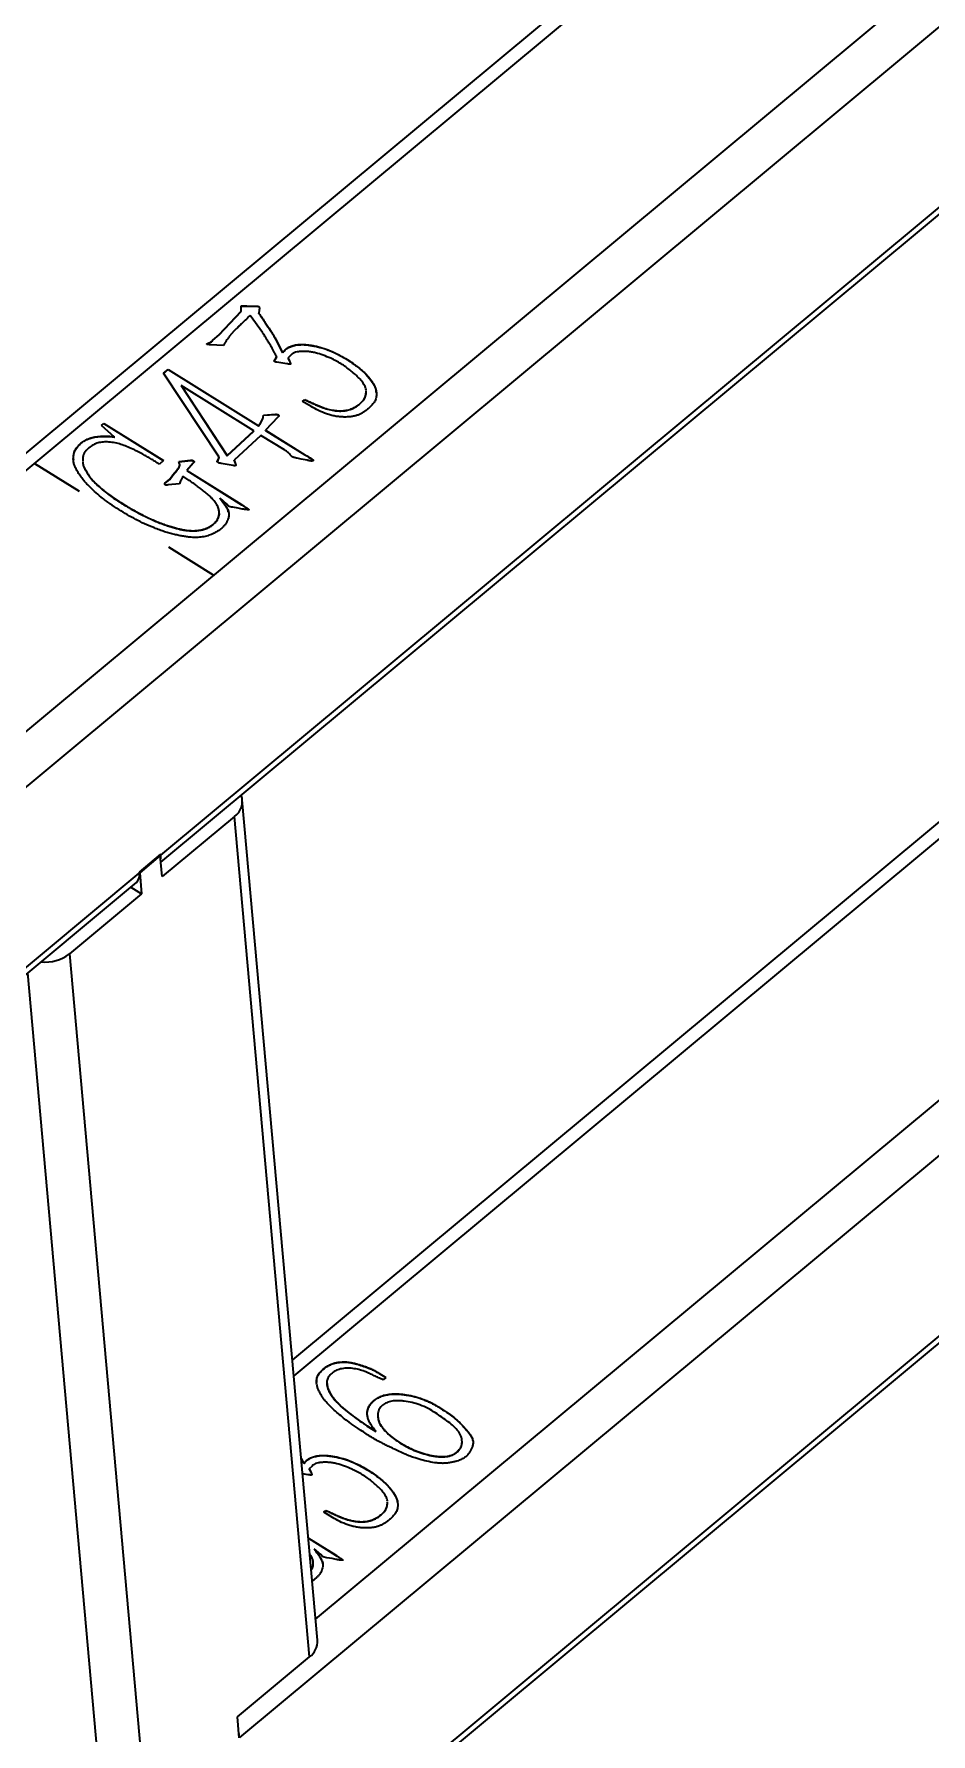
# Model space of a CAD drawing. Header units: millimetres. Extents: x 0 to 14850, y 0 to 10716.
# Drawn here: x 10679 to 11658, y 3584 to 5440 of the extents above; entities that cross this region are included whole.
import ezdxf

# ---------------------------------------------------------------- set-up
doc = ezdxf.new("R2010")
doc.units = ezdxf.units.MM
doc.header["$LTSCALE"] = 50

msp = doc.modelspace()

# ---------------------------------------------------------------- linework, layer by layer
at = {"color": 7, "linetype": 'Continuous', "lineweight": 35}
for p, q in [((8905.561, 3209.42), (12619.694, 6300.715)), ((12646.245, 6262.482), (8932.112, 3171.188)), ((10817.297, 4543.059), (12662.658, 6078.964)), ((10817.486, 4535.532), (12659.483, 6068.636)), ((11520.465, 5690.01), (10565.037, 4894.801)), ((11539.738, 5687.33), (10578.34, 4887.153)), ((12507.012, 5278.747), (10961.077, 3992.057)), ((10905.267, 5140.224), (10905.111, 5142.886)), ((10905.131, 5142.657), (10905.111, 5142.886)), ((10905.287, 5139.994), (10905.131, 5142.657)), ((10911.374, 5142.825), (10921.332, 5142.737)), ((10911.394, 5142.596), (10911.374, 5142.825)), ((10911.394, 5142.596), (10921.352, 5142.508)), ((10921.352, 5142.508), (10921.332, 5142.737)), ((10881.076, 5111.713), (10905.247, 5137.053)), ((10881.096, 5111.484), (10905.267, 5136.824)), ((10905.247, 5137.053), (10905.267, 5140.224)), ((10905.267, 5136.824), (10905.247, 5137.053)), ((10905.287, 5139.994), (10905.267, 5140.224)), ((10905.267, 5136.824), (10905.287, 5139.994)), ((10928.313, 5114.009), (10914.982, 5132.592)), ((10924.772, 5138.31), (10924.523, 5134.949)), ((10924.544, 5134.72), (10924.523, 5134.949)), ((10874.279, 5105.695), (10881.076, 5111.713)), ((10874.3, 5105.465), (10874.279, 5105.695)), ((10874.3, 5105.465), (10881.096, 5111.484)), ((10881.096, 5111.484), (10881.076, 5111.713)), ((10897.472, 5115.588), (10892.09, 5109.351)), ((12748.827, 5115.491), (10903.466, 3579.586)), ((10943.073, 5106.078), (10950.119, 5092.036)), ((10943.094, 5105.848), (10943.073, 5106.078)), ((10943.094, 5105.848), (10950.14, 5091.806)), ((10885.756, 5099.528), (10871.369, 5100.48)), ((10886.982, 5101.946), (10885.756, 5099.528)), ((10942.251, 5084.453), (10943.95, 5087.573)), ((10942.272, 5084.224), (10943.97, 5087.344)), ((10943.97, 5087.344), (10943.95, 5087.573)), ((10950.14, 5091.806), (10950.119, 5092.036)), ((10959.315, 5089.193), (10956.254, 5085.974)), ((10820.465, 5069.643), (10825.292, 5073.66)), ((10881.012, 4977.643), (10820.465, 5069.643)), ((10820.57, 5069.483), (10825.312, 5073.431)), ((10825.292, 5073.66), (10924.013, 5012.037)), ((10825.312, 5073.431), (10825.292, 5073.66)), ((10825.312, 5073.431), (10924.034, 5011.807)), ((10941.235, 5082.522), (10942.251, 5084.453)), ((10941.256, 5082.292), (10942.272, 5084.224)), ((10942.272, 5084.224), (10942.251, 5084.453)), ((10954.979, 5079.691), (10944.038, 5081.39)), ((10956.254, 5085.974), (10957.845, 5082.748)), ((10956.274, 5085.744), (10956.254, 5085.974)), ((10956.274, 5085.744), (10957.865, 5082.518)), ((10957.865, 5082.518), (10957.845, 5082.748)), ((11022.715, 5083.083), (11022.695, 5083.312)), ((10839.504, 5055.926), (10839.483, 5056.156)), ((10839.483, 5056.156), (10889.689, 4979.591)), ((10919.035, 5006.498), (10839.483, 5056.156)), ((10839.504, 5055.926), (10889.709, 4979.361)), ((10971.949, 5038.646), (10974.363, 5040.655)), ((10981.514, 5033.009), (10971.949, 5038.646)), ((10972.123, 5038.544), (10974.383, 5040.426)), ((10974.383, 5040.426), (10974.363, 5040.655)), ((11035.136, 5036.184), (11035.116, 5036.414)), ((10752.631, 5012.46), (10755.273, 5014.659)), ((10766.993, 4999.647), (10752.631, 5012.46)), ((10752.774, 5012.333), (10755.293, 5014.43)), ((10755.273, 5014.659), (10820.2, 4974.131)), ((10755.293, 5014.43), (10755.273, 5014.659)), ((10755.293, 5014.43), (10820.059, 4974.002)), ((10924.034, 5011.807), (10924.013, 5012.037)), ((10925.769, 5014.171), (10927.608, 5017.821)), ((10925.79, 5013.941), (10925.769, 5014.171)), ((10925.79, 5013.941), (10927.629, 5017.592)), ((10927.629, 5017.592), (10927.608, 5017.821)), ((10929.234, 5021.604), (10929.347, 5023.767)), ((10929.255, 5021.375), (10929.234, 5021.604)), ((10929.255, 5021.375), (10929.368, 5023.537)), ((10929.347, 5023.767), (10942.434, 5024.576)), ((10929.368, 5023.537), (10929.347, 5023.767)), ((10929.368, 5023.537), (10942.454, 5024.347)), ((10945.191, 5021.287), (10931.681, 5007.25)), ((10942.454, 5024.347), (10942.434, 5024.576)), ((10761.398, 5000.575), (10766.993, 4999.647)), ((10761.418, 5000.345), (10761.398, 5000.575)), ((10761.418, 5000.345), (10767.013, 4999.418)), ((10767.013, 4999.418), (10766.993, 4999.647)), ((10889.689, 4979.591), (10919.035, 5006.498)), ((10889.709, 4979.361), (10919.056, 5006.268)), ((10926.723, 5001.366), (10897.59, 4974.326)), ((10919.056, 5006.268), (10919.035, 5006.498)), ((10952.368, 4985.691), (10926.723, 5001.366)), ((10931.681, 5007.25), (10974.598, 4980.46)), ((10931.701, 5007.021), (10931.681, 5007.25)), ((10931.701, 5007.021), (10974.619, 4980.231)), ((10729.988, 4992.696), (10729.968, 4992.925)), ((10880.054, 4974.726), (10881.012, 4977.643)), ((10880.075, 4974.496), (10881.033, 4977.414)), ((10881.033, 4977.414), (10881.012, 4977.643)), ((10889.709, 4979.361), (10889.689, 4979.591)), ((10970.714, 4975.521), (10966.268, 4976.681)), ((10977.035, 4974.474), (10970.714, 4975.521)), ((10974.619, 4980.231), (10974.598, 4980.46)), ((10679.441, 4970.942), (10679.418, 4970.924)), ((10679.418, 4970.924), (10728.184, 4940.483)), ((10728.206, 4940.502), (10679.441, 4970.942)), ((10679.444, 4970.908), (10679.441, 4970.942)), ((10820.2, 4974.131), (10815.817, 4970.121)), ((10827.17, 4953.77), (10830.598, 4958.329)), ((10827.191, 4953.541), (10830.618, 4958.1)), ((10830.598, 4958.329), (10835.131, 4963.86)), ((10830.618, 4958.1), (10830.598, 4958.329)), ((10830.618, 4958.1), (10835.152, 4963.631)), ((10835.152, 4963.631), (10835.131, 4963.86)), ((10836.887, 4973.025), (10849.971, 4974.454)), ((10837.963, 4970.406), (10836.887, 4973.025)), ((10836.978, 4972.804), (10849.992, 4974.225)), ((10848.497, 4952.286), (10841.519, 4956.975)), ((10852.729, 4971.165), (10845.767, 4963.302)), ((10845.767, 4963.302), (10905.439, 4926.053)), ((10845.787, 4963.073), (10845.767, 4963.302)), ((10845.787, 4963.073), (10905.46, 4925.824)), ((10849.992, 4974.225), (10849.971, 4974.454)), ((10854.013, 4972.596), (10852.729, 4971.165)), ((10878.754, 4972.972), (10880.054, 4974.726)), ((10878.775, 4972.742), (10880.075, 4974.496)), ((10880.075, 4974.496), (10880.054, 4974.726)), ((10896.559, 4968.556), (10883.261, 4970.776)), ((10897.59, 4974.326), (10898.99, 4970.269)), ((10897.61, 4974.097), (10897.59, 4974.326)), ((10897.61, 4974.097), (10899.01, 4970.04)), ((10899.01, 4970.04), (10898.99, 4970.269)), ((10728.184, 4940.483), (10728.206, 4940.502)), ((10821.886, 4949.372), (10827.17, 4953.77)), ((10821.907, 4949.143), (10821.886, 4949.372)), ((10821.907, 4949.143), (10827.191, 4953.541)), ((10837.831, 4948.683), (10825.454, 4947.43)), ((10827.191, 4953.541), (10827.17, 4953.77)), ((10839.053, 4951.768), (10837.831, 4948.683)), ((9047.933, 1830.351), (12762.066, 4921.645)), ((9051.108, 1840.678), (12765.241, 4931.973)), ((10777.097, 4925.808), (10777.076, 4926.037)), ((10889.515, 4926.397), (10882.193, 4932.868)), ((10882.214, 4932.638), (10882.193, 4932.868)), ((10891.208, 4924.342), (10889.515, 4926.397)), ((10901.974, 4922.135), (10895.903, 4923.027)), ((10906.207, 4921.108), (10901.974, 4922.135)), ((10905.46, 4925.824), (10905.439, 4926.053)), ((10873.295, 4903.241), (10873.275, 4903.47)), ((10826.178, 4879.346), (10826.156, 4879.327)), ((10826.156, 4879.327), (10874.921, 4848.887)), ((10874.944, 4848.905), (10826.178, 4879.346)), ((10826.181, 4879.311), (10826.178, 4879.346)), ((10874.921, 4848.887), (10874.944, 4848.905)), ((10988.451, 3685.986), (10906.385, 4603.579)), ((10897.683, 4585.317), (10818.898, 4519.744)), ((10979.749, 3667.724), (10897.683, 4585.317)), ((10817.194, 4544.206), (10793.784, 4524.721)), ((10816.847, 4542.684), (10794.337, 4523.949)), ((10816.001, 4543.212), (10816.847, 4542.684)), ((10818.898, 4519.744), (10816.847, 4542.684)), ((10817.297, 4543.059), (10817.194, 4544.206)), ((8945.35, 2977.342), (10790.711, 4513.247)), ((8948.525, 2987.669), (10793.887, 4523.574)), ((10793.784, 4524.721), (10793.887, 4523.574)), ((10793.825, 4524.269), (10794.337, 4523.949)), ((10794.337, 4523.949), (10796.388, 4501.009)), ((10796.388, 4501.009), (10717.604, 4435.436)), ((10784.743, 4508.279), (10796.388, 4501.009)), ((10717.604, 4435.436), (10799.67, 3517.843)), ((10996.018, 3982.777), (10995.997, 3983.006)), ((11055.413, 3977.652), (11063.081, 3972.865)), ((11055.433, 3977.422), (11055.413, 3977.652)), ((11055.433, 3977.422), (11062.932, 3972.742)), ((11063.081, 3972.865), (11060.015, 3970.314)), ((11049.614, 3947.088), (11049.593, 3947.318)), ((11042.84, 3920.084), (11051.98, 3914.094)), ((11042.86, 3919.855), (11042.84, 3920.084)), ((11042.86, 3919.855), (11052, 3913.864)), ((11137.223, 3929.265), (11137.203, 3929.495)), ((11052, 3913.864), (11051.98, 3914.094)), ((11080.006, 3900.515), (11079.986, 3900.745)), ((10970.71, 3884.343), (10973.379, 3879.024)), ((10970.731, 3884.114), (10973.4, 3878.795)), ((11141.683, 3892.182), (11141.662, 3892.412)), ((10978.24, 3866.679), (10972.206, 3867.616)), ((10973.4, 3878.795), (10973.379, 3879.024)), ((10982.575, 3876.182), (10979.514, 3872.962)), ((10979.514, 3872.962), (10981.105, 3869.736)), ((10979.535, 3872.733), (10979.514, 3872.962)), ((10979.535, 3872.733), (10981.125, 3869.507)), ((10981.125, 3869.507), (10981.105, 3869.736)), ((11045.976, 3870.071), (11045.955, 3870.301)), ((10995.209, 3825.635), (10997.623, 3827.644)), ((11004.774, 3819.997), (10995.209, 3825.635)), ((10995.383, 3825.533), (10997.644, 3827.414)), ((10997.644, 3827.414), (10997.623, 3827.644)), ((11058.397, 3823.173), (11058.376, 3823.402)), ((10978.477, 3797.505), (11008.022, 3779.062)), ((10978.497, 3797.275), (11008.042, 3778.833)), ((10992.097, 3779.406), (10984.776, 3785.877)), ((10984.796, 3785.647), (10984.776, 3785.877)), ((10993.791, 3777.351), (10992.097, 3779.406)), ((11004.557, 3775.144), (10998.485, 3776.036)), ((11008.79, 3774.117), (11004.557, 3775.144)), ((11008.042, 3778.833), (11008.022, 3779.062)), ((10987.509, 3754.337), (10982.669, 3750.628)), ((10900.964, 3602.151), (10979.749, 3667.724)), ((10903.016, 3579.211), (10900.964, 3602.151))]:
    msp.add_line(p, q, dxfattribs=at)
at = {"color": 8, "linetype": 'Continuous', "lineweight": 35}
for p, q in [((12526.284, 5276.067), (10962.635, 3974.633)), ((10986.398, 3708.942), (12722.277, 5153.724)), ((10752.661, 3514.401), (10672.153, 4414.57))]:
    msp.add_line(p, q, dxfattribs=at)
at = {"color": 7, "linetype": 'Continuous', "lineweight": 35, "flags": 128}
for points in [[(10817.202, 4538.712), (10817.314, 4539.634), (10817.297, 4543.059)], [(10903.466, 3579.586), (10902.837, 3583.393), (10902.537, 3584.573)]]:
    msp.add_lwpolyline(points, dxfattribs=at)
at = {"color": 7, "linetype": 'Continuous', "lineweight": 35}
for centre, radius, start, end in [((10886.034, 4601.915), 20.278, 305.062252, 19.058908), ((10782.556, 4521.406), 11.536, 314.985666, 10.834362), ((10691.475, 4469.16), 42.661, 263.700967, 307.76782), ((10967.022, 3684.993), 21.452, 306.390451, 2.65515)]:
    msp.add_arc(centre, radius, start, end, dxfattribs=at)
for points, knots in [([(10905.111, 5142.886), (10905.236, 5142.888), (10905.75, 5142.893), (10906.923, 5142.863), (10908.889, 5142.884), (10910.461, 5142.847), (10911.374, 5142.825)], [0, 0, 0, 0, 0.05996007, 0.24580299, 0.56233795, 1, 1, 1, 1]), ([(10905.131, 5142.657), (10905.257, 5142.658), (10905.771, 5142.663), (10906.943, 5142.634), (10908.91, 5142.655), (10910.482, 5142.617), (10911.394, 5142.596)], [0, 0, 0, 0, 0.05996007, 0.24580299, 0.56233795, 1, 1, 1, 1]), ([(10921.332, 5142.737), (10922.014, 5142.723), (10923.147, 5142.7), (10924.556, 5142.327), (10924.918, 5141.581), (10925.036, 5140.782), (10924.968, 5139.647), (10924.842, 5138.792), (10924.772, 5138.31)], [0, 0, 0, 0, 0.23650488, 0.39303362, 0.47129799, 0.59937564, 0.77369582, 1, 1, 1, 1]), ([(10921.352, 5142.508), (10922.093, 5142.49), (10923.026, 5142.468), (10924.064, 5142.224), (10924.54, 5142.011), (10924.792, 5141.66), (10924.934, 5141.385), (10924.923, 5141.223), (10924.921, 5141.198)], [0, 0, 0, 0, 0.48681742, 0.61357241, 0.73425094, 0.8537096, 0.9768972, 1, 1, 1, 1]), ([(10914.982, 5132.592), (10913.612, 5131.215), (10910.634, 5128.22), (10906.656, 5124.489), (10903.309, 5121.411), (10901.088, 5119.236), (10899.164, 5117.332), (10898.007, 5116.14), (10897.472, 5115.588)], [0, 0, 0, 0, 0.24001883, 0.52201787, 0.66634804, 0.7938846, 0.90453268, 1, 1, 1, 1]), ([(10924.523, 5134.949), (10925.747, 5133.158), (10928.07, 5129.759), (10931.351, 5124.902), (10934.219, 5120.542), (10936.765, 5116.696), (10938.853, 5113.32), (10940.658, 5110.482), (10941.991, 5108.11), (10942.743, 5106.698), (10943.073, 5106.078)], [0, 0, 0, 0, 0.1884126, 0.35748645, 0.50962045, 0.64341814, 0.75930651, 0.85785769, 0.93757835, 1, 1, 1, 1]), ([(10924.544, 5134.72), (10925.768, 5132.928), (10928.09, 5129.529), (10931.372, 5124.673), (10934.239, 5120.313), (10936.785, 5116.467), (10938.874, 5113.09), (10940.678, 5110.253), (10942.011, 5107.88), (10942.763, 5106.468), (10943.094, 5105.848)], [0, 0, 0, 0, 0.1884126, 0.35748645, 0.50962045, 0.64341814, 0.75930651, 0.85785769, 0.93757835, 1, 1, 1, 1]), ([(10871.369, 5100.48), (10870.787, 5100.503), (10869.794, 5100.542), (10868.653, 5100.787), (10867.8, 5100.933), (10867.531, 5101.501), (10868.412, 5102.15), (10869.588, 5102.379), (10870.906, 5102.771), (10871.939, 5103.529), (10873.18, 5104.454), (10873.891, 5105.257), (10874.279, 5105.695)], [0, 0, 0, 0, 0.13262604, 0.22640681, 0.2835107, 0.32138198, 0.3953166, 0.51869337, 0.60425041, 0.70829083, 0.84076376, 1, 1, 1, 1]), ([(10867.95, 5101.5), (10868.031, 5101.57), (10868.251, 5101.764), (10869.699, 5102.265), (10872.207, 5103.122), (10873.599, 5104.68), (10874.3, 5105.465)], [0, 0, 0, 0, 0.044023, 0.12033066, 0.55690203, 1, 1, 1, 1]), ([(10892.09, 5109.351), (10891.863, 5109.064), (10891.244, 5108.281), (10890.261, 5106.731), (10888.739, 5104.566), (10887.618, 5102.894), (10886.982, 5101.946)], [0, 0, 0, 0, 0.11961532, 0.32634327, 0.61802826, 1, 1, 1, 1]), ([(10943.95, 5087.573), (10943.338, 5088.667), (10942.158, 5090.774), (10940.468, 5093.829), (10938.936, 5096.65), (10937.422, 5099.191), (10936.094, 5101.507), (10934.889, 5103.584), (10933.795, 5105.412), (10932.535, 5107.404), (10931.216, 5109.477), (10929.914, 5111.5), (10928.995, 5112.954), (10928.501, 5113.717), (10928.313, 5114.009)], [0, 0, 0, 0, 0.12298947, 0.236923135, 0.342871519, 0.438736352, 0.525539936, 0.604360512, 0.6736207, 0.733332429, 0.833059029, 0.911996383, 0.96639271, 1, 1, 1, 1]), ([(10950.119, 5092.036), (10950.834, 5092.73), (10952.212, 5094.068), (10954.251, 5096.127), (10957.09, 5097.984), (10960.213, 5099.203), (10963.247, 5100.021), (10965.922, 5100.522), (10968.878, 5100.795), (10972.127, 5100.884), (10975.703, 5100.715), (10979.624, 5100.227), (10983.974, 5099.535), (10990.223, 5098.173), (10998.136, 5095.973), (11006.855, 5092.196), (11015.01, 5087.929), (11020.144, 5084.845), (11022.695, 5083.312)], [0, 0, 0, 0, 0.04128039, 0.07962955, 0.12052061, 0.17187933, 0.20157348, 0.23345711, 0.26862699, 0.30668133, 0.34885748, 0.39648286, 0.44963147, 0.50927481, 0.63250025, 0.75612111, 0.87882354, 1, 1, 1, 1]), ([(10950.14, 5091.806), (10950.854, 5092.5), (10952.233, 5093.839), (10954.272, 5095.898), (10957.111, 5097.755), (10960.234, 5098.974), (10963.267, 5099.791), (10965.943, 5100.293), (10968.898, 5100.566), (10972.147, 5100.655), (10975.723, 5100.486), (10979.645, 5099.998), (10983.994, 5099.306), (10990.244, 5097.943), (10998.157, 5095.744), (11006.876, 5091.967), (11015.03, 5087.699), (11020.164, 5084.615), (11022.715, 5083.083)], [0, 0, 0, 0, 0.04128039, 0.07962955, 0.12052061, 0.17187933, 0.20157348, 0.23345711, 0.26862699, 0.30668133, 0.34885748, 0.39648286, 0.44963147, 0.50927481, 0.63250025, 0.75612111, 0.87882354, 1, 1, 1, 1]), ([(11002.889, 5085.699), (11000.192, 5086.867), (10994.866, 5089.173), (10987.733, 5091.346), (10982, 5092.635), (10977.781, 5093.15), (10973.692, 5093.387), (10969.794, 5093.18), (10966.247, 5092.722), (10963.262, 5091.903), (10960.856, 5090.756), (10959.819, 5089.705), (10959.315, 5089.193)], [0, 0, 0, 0, 0.201880645, 0.398775561, 0.493993922, 0.584190012, 0.669424956, 0.75208613, 0.827911658, 0.892378071, 0.947588709, 1, 1, 1, 1]), ([(10944.038, 5081.39), (10943.357, 5081.444), (10942.169, 5081.539), (10941.514, 5082.228), (10941.235, 5082.522)], [0, 0, 0, 0, 0.57362961, 1, 1, 1, 1]), ([(10957.845, 5082.748), (10958.028, 5082.334), (10958.347, 5081.614), (10958.771, 5080.648), (10958.875, 5080.004), (10959.086, 5079.488), (10958.492, 5079.235), (10957.692, 5079.286), (10956.473, 5079.424), (10955.53, 5079.592), (10954.979, 5079.691)], [0, 0, 0, 0, 0.20745716, 0.36164875, 0.47061058, 0.53224871, 0.57717483, 0.66586334, 0.80508314, 1, 1, 1, 1]), ([(10957.865, 5082.518), (10958.142, 5081.959), (10958.554, 5081.126), (10958.815, 5080.096), (10958.986, 5079.633), (10959.012, 5079.447), (10959.016, 5079.417)], [0, 0, 0, 0, 0.55503114, 0.8266275, 0.97266259, 1, 1, 1, 1]), ([(11041.478, 5050.714), (11041.485, 5050.85), (11041.584, 5052.72), (11039.827, 5056.148), (11036.855, 5060.704), (11031.793, 5066.403), (11024.203, 5072.771), (11014.425, 5079.999), (11006.733, 5083.8), (11002.889, 5085.699)], [0, 0, 0, 0, 0.00865659, 0.11862941, 0.22880969, 0.33907431, 0.55935894, 0.77973199, 1, 1, 1, 1]), ([(11022.695, 5083.312), (11024.573, 5082.013), (11028.14, 5079.546), (11033.015, 5075.921), (11037.046, 5072.536), (11041.394, 5068.557), (11045.627, 5063.684), (11049.049, 5058.789), (11051.09, 5054.904), (11052.095, 5052.062), (11052.773, 5049.28), (11052.959, 5046.56), (11052.756, 5043.987), (11052.313, 5041.605), (11051.494, 5039.46), (11049.964, 5036.98), (11047.657, 5034.226), (11045.478, 5032.245), (11044.412, 5031.276)], [0, 0, 0, 0, 0.09453595, 0.17958795, 0.25421883, 0.31901845, 0.43423321, 0.5419426, 0.5925564, 0.64066437, 0.68684841, 0.73148357, 0.77349508, 0.81197944, 0.8475831, 0.87995171, 0.94129307, 1, 1, 1, 1]), ([(11022.715, 5083.083), (11026.018, 5080.788), (11032.623, 5076.201), (11041.531, 5068.558), (11047.805, 5060.622), (11051.948, 5053.847), (11052.287, 5049.816), (11052.411, 5048.344)], [0, 0, 0, 0, 0.23927787, 0.47845116, 0.717669, 0.89687005, 1, 1, 1, 1]), ([(11035.116, 5036.414), (11036.539, 5037.867), (11039.385, 5040.774), (11041.58, 5045.506), (11041.485, 5048.553), (11041.445, 5049.868)], [0, 0, 0, 0, 0.36278513, 0.72523141, 1, 1, 1, 1]), ([(11035.136, 5036.184), (11036.56, 5037.638), (11039.405, 5040.544), (11041.6, 5045.276), (11041.506, 5048.324), (11041.465, 5049.638)], [0, 0, 0, 0, 0.36278513, 0.72523141, 1, 1, 1, 1]), ([(10974.363, 5040.655), (10975.932, 5039.944), (10978.936, 5038.583), (10983.279, 5036.627), (10987.288, 5034.878), (10992.07, 5032.863), (10997.682, 5030.77), (11004.356, 5029.088), (11010.839, 5028.288), (11016.984, 5028.422), (11022.665, 5029.405), (11027.581, 5031.238), (11031.766, 5033.598), (11034.01, 5035.485), (11035.116, 5036.414)], [0, 0, 0, 0, 0.08286665, 0.15869698, 0.22898664, 0.29236694, 0.40626727, 0.51053453, 0.60538446, 0.69479273, 0.77693892, 0.85479899, 0.92847709, 1, 1, 1, 1]), ([(10974.383, 5040.426), (10975.952, 5039.715), (10978.956, 5038.353), (10983.3, 5036.398), (10987.309, 5034.648), (10992.091, 5032.634), (10997.702, 5030.54), (11004.376, 5028.859), (11010.86, 5028.058), (11017.005, 5028.193), (11022.685, 5029.176), (11027.601, 5031.009), (11031.786, 5033.369), (11034.031, 5035.255), (11035.136, 5036.184)], [0, 0, 0, 0, 0.08286665, 0.15869698, 0.22898664, 0.29236694, 0.40626727, 0.51053453, 0.60538446, 0.69479273, 0.77693892, 0.85479899, 0.92847709, 1, 1, 1, 1]), ([(11044.412, 5031.276), (11043.473, 5030.469), (11041.666, 5028.915), (11038.759, 5026.84), (11035.785, 5025.154), (11032.768, 5023.715), (11029.467, 5022.667), (11025.775, 5022), (11021.679, 5021.609), (11017.201, 5021.54), (11012.499, 5021.793), (11007.73, 5022.484), (11002.972, 5023.542), (10996.768, 5025.53), (10989.342, 5028.472), (10984.096, 5031.512), (10981.514, 5033.009)], [0, 0, 0, 0, 0.05920377, 0.11390126, 0.16535828, 0.21259614, 0.26073565, 0.31227616, 0.36939431, 0.43236933, 0.49955545, 0.56758512, 0.63817471, 0.71118499, 0.85777633, 1, 1, 1, 1]), ([(10924.013, 5012.037), (10924.455, 5012.404), (10925.225, 5013.044), (10925.607, 5013.834), (10925.769, 5014.171)], [0, 0, 0, 0, 0.57430941, 1, 1, 1, 1]), ([(10924.034, 5011.807), (10924.475, 5012.175), (10925.245, 5012.815), (10925.627, 5013.605), (10925.79, 5013.941)], [0, 0, 0, 0, 0.57430941, 1, 1, 1, 1]), ([(10927.608, 5017.821), (10927.861, 5018.283), (10928.312, 5019.108), (10928.826, 5020.21), (10929.162, 5021.009), (10929.215, 5021.445), (10929.234, 5021.604)], [0, 0, 0, 0, 0.37378688, 0.66626326, 0.8783288, 1, 1, 1, 1]), ([(10927.629, 5017.592), (10927.882, 5018.054), (10928.332, 5018.878), (10928.847, 5019.981), (10929.182, 5020.779), (10929.235, 5021.216), (10929.255, 5021.375)], [0, 0, 0, 0, 0.37378688, 0.66626326, 0.8783288, 1, 1, 1, 1]), ([(10942.434, 5024.576), (10943.153, 5024.574), (10944.335, 5024.57), (10945.747, 5024.1), (10946.298, 5023.431), (10946.459, 5022.741), (10945.957, 5022.011), (10945.473, 5021.554), (10945.191, 5021.287)], [0, 0, 0, 0, 0.27977335, 0.45918502, 0.59000889, 0.69670357, 0.82356678, 1, 1, 1, 1]), ([(10942.454, 5024.347), (10943.096, 5024.348), (10944.372, 5024.351), (10945.883, 5023.83), (10946.451, 5022.991), (10946.343, 5022.546), (10946.293, 5022.339)], [0, 0, 0, 0, 0.34125825, 0.67828597, 0.85010056, 1, 1, 1, 1]), ([(10729.968, 4992.925), (10730.703, 4993.514), (10732.136, 4994.662), (10734.556, 4996.127), (10737.056, 4997.387), (10740.584, 4998.785), (10745.488, 5000.021), (10750.631, 5000.538), (10754.668, 5000.625), (10757.314, 5000.729), (10759.507, 5000.689), (10760.815, 5000.61), (10761.398, 5000.575)], [0, 0, 0, 0, 0.093550305, 0.182474827, 0.269034306, 0.354227984, 0.52761311, 0.715061665, 0.806311913, 0.883569742, 0.948147766, 1, 1, 1, 1]), ([(10729.988, 4992.696), (10730.723, 4993.285), (10732.156, 4994.433), (10734.577, 4995.897), (10737.076, 4997.157), (10740.604, 4998.556), (10745.508, 4999.791), (10750.651, 5000.309), (10754.688, 5000.395), (10757.335, 5000.499), (10759.527, 5000.46), (10760.836, 5000.381), (10761.418, 5000.345)], [0, 0, 0, 0, 0.093550305, 0.182474827, 0.269034306, 0.354227984, 0.52761311, 0.715061665, 0.806311913, 0.883569742, 0.948147766, 1, 1, 1, 1]), ([(10815.817, 4970.121), (10814.68, 4970.829), (10812.24, 4972.349), (10808.436, 4974.75), (10804.301, 4977.221), (10800.722, 4979.328), (10797.596, 4981.018), (10794.894, 4982.423), (10791.803, 4983.948), (10787.416, 4986.174), (10781.933, 4988.679), (10775.582, 4991.298), (10769.177, 4993.126), (10763.663, 4994.073), (10759.186, 4994.461), (10755.983, 4994.443), (10752.987, 4994.218), (10749.237, 4993.543), (10744.736, 4991.982), (10741.702, 4990.105), (10740.142, 4989.14)], [0, 0, 0, 0, 0.051917928, 0.11140722, 0.174691439, 0.237462888, 0.271062926, 0.309597424, 0.352540056, 0.400379739, 0.494836192, 0.576504138, 0.652266054, 0.730629658, 0.769330775, 0.805061205, 0.838333217, 0.87002497, 0.93317965, 1, 1, 1, 1]), ([(10722.235, 4974.72), (10722.085, 4975.454), (10721.559, 4978.028), (10722.628, 4982.573), (10725.239, 4988.02), (10728.404, 4991.136), (10729.988, 4992.696)], [0, 0, 0, 0, 0.11727129, 0.411725, 0.70538875, 1, 1, 1, 1]), ([(10752.358, 4934.056), (10749.836, 4936.136), (10744.639, 4940.425), (10738.694, 4946.221), (10734.152, 4951.162), (10730.986, 4955.02), (10728.249, 4959.026), (10725.848, 4963.054), (10723.856, 4966.97), (10722.51, 4970.701), (10721.84, 4974.167), (10721.786, 4977.347), (10722.21, 4980.19), (10722.734, 4982.69), (10723.541, 4984.827), (10724.816, 4987.212), (10726.95, 4989.909), (10728.942, 4991.9), (10729.968, 4992.925)], [0, 0, 0, 0, 0.1268755, 0.26150967, 0.33022947, 0.39832941, 0.46635617, 0.53369075, 0.59775723, 0.65546735, 0.70742019, 0.75440679, 0.79664377, 0.83377544, 0.86579922, 0.89355325, 0.94516293, 1, 1, 1, 1]), ([(10740.142, 4989.14), (10738.228, 4987.416), (10734.401, 4983.97), (10731.78, 4978.405), (10732.095, 4975.014), (10732.211, 4973.762)], [0, 0, 0, 0, 0.38693083, 0.77362021, 1, 1, 1, 1]), ([(10966.268, 4976.681), (10965.7, 4976.791), (10964.671, 4976.988), (10963.339, 4977.333), (10962.305, 4977.544), (10961.263, 4977.953), (10960.088, 4978.968), (10958.609, 4980.527), (10957.042, 4982.216), (10955.499, 4983.644), (10953.909, 4984.681), (10952.89, 4985.349), (10952.368, 4985.691)], [0, 0, 0, 0, 0.0907818, 0.16427146, 0.21916834, 0.25653721, 0.34722035, 0.50011023, 0.66601032, 0.78488594, 0.8900433, 1, 1, 1, 1]), ([(10974.598, 4980.46), (10974.728, 4980.378), (10975.163, 4980.103), (10976.138, 4979.571), (10977.613, 4978.661), (10979.533, 4977.604), (10981.33, 4976.438), (10982.836, 4975.519), (10983.627, 4974.85), (10984.107, 4974.322), (10983.764, 4973.909), (10983.442, 4973.794), (10983.302, 4973.745)], [0, 0, 0, 0, 0.03750126, 0.12620614, 0.26602513, 0.46046942, 0.65138492, 0.79461212, 0.88429431, 0.9254879, 0.96765744, 1, 1, 1, 1]), ([(10974.619, 4980.231), (10977.333, 4978.711), (10980.382, 4977.005), (10983.345, 4974.898), (10983.786, 4974.46), (10984.007, 4974.222), (10983.993, 4974.131), (10983.99, 4974.112)], [0, 0, 0, 0, 0.81269601, 0.91285481, 0.97137301, 0.99391073, 1, 1, 1, 1]), ([(10732.23, 4972.917), (10732.222, 4972.307), (10732.187, 4969.541), (10734.524, 4964.919), (10737.853, 4959.118), (10743.43, 4951.737), (10752.178, 4943.39), (10764.125, 4934.326), (10772.759, 4928.8), (10777.076, 4926.037)], [0, 0, 0, 0, 0.03048015, 0.13814652, 0.24588615, 0.35360892, 0.56904021, 0.78450661, 1, 1, 1, 1]), ([(10732.251, 4972.688), (10732.243, 4972.078), (10732.207, 4969.312), (10734.545, 4964.69), (10737.874, 4958.889), (10743.451, 4951.507), (10752.198, 4943.161), (10764.145, 4934.097), (10772.78, 4928.571), (10777.097, 4925.808)], [0, 0, 0, 0, 0.03048015, 0.13814652, 0.24588615, 0.35360892, 0.56904021, 0.78450661, 1, 1, 1, 1]), ([(10835.131, 4963.86), (10835.465, 4964.242), (10836.344, 4965.246), (10837.257, 4967.007), (10838.189, 4968.823), (10838.027, 4969.961), (10837.963, 4970.406)], [0, 0, 0, 0, 0.1914671, 0.50341413, 0.80585116, 1, 1, 1, 1]), ([(10835.152, 4963.631), (10835.486, 4964.013), (10836.365, 4965.017), (10837.278, 4966.778), (10838.209, 4968.593), (10838.047, 4969.731), (10837.984, 4970.176)], [0, 0, 0, 0, 0.1914671, 0.50341413, 0.80585116, 1, 1, 1, 1]), ([(10841.519, 4956.975), (10841.193, 4956.351), (10840.608, 4955.229), (10839.945, 4953.719), (10839.4, 4952.618), (10839.151, 4952.007), (10839.053, 4951.768)], [0, 0, 0, 0, 0.36279874, 0.65247481, 0.86399134, 1, 1, 1, 1]), ([(10849.971, 4974.454), (10850.549, 4974.457), (10851.662, 4974.463), (10852.95, 4973.911), (10853.897, 4973.31), (10853.98, 4972.799), (10854.013, 4972.596)], [0, 0, 0, 0, 0.31633714, 0.61048395, 0.84550652, 1, 1, 1, 1]), ([(10849.992, 4974.225), (10850.569, 4974.228), (10851.683, 4974.233), (10852.97, 4973.681), (10853.918, 4973.081), (10854.001, 4972.569), (10854.034, 4972.367)], [0, 0, 0, 0, 0.31633714, 0.61048395, 0.84550652, 1, 1, 1, 1]), ([(10883.261, 4970.776), (10882.543, 4970.964), (10881.361, 4971.273), (10879.954, 4971.839), (10879.174, 4972.415), (10878.881, 4972.804), (10878.754, 4972.972)], [0, 0, 0, 0, 0.40782684, 0.67250223, 0.85870452, 1, 1, 1, 1]), ([(10898.99, 4970.269), (10899.219, 4969.915), (10899.561, 4969.389), (10899.386, 4968.374), (10897.933, 4968.368), (10897.094, 4968.483), (10896.559, 4968.556)], [0, 0, 0, 0, 0.321086017, 0.477105777, 0.666307526, 1, 1, 1, 1]), ([(10899.01, 4970.04), (10899.208, 4969.759), (10899.451, 4969.413), (10899.458, 4969.024), (10899.459, 4968.951)], [0, 0, 0, 0, 0.81113172, 1, 1, 1, 1]), ([(10983.302, 4973.745), (10982.999, 4973.665), (10982.084, 4973.426), (10980.438, 4973.761), (10978.62, 4973.961), (10977.505, 4974.322), (10977.035, 4974.474)], [0, 0, 0, 0, 0.14295113, 0.43093132, 0.76018596, 1, 1, 1, 1]), ([(10825.454, 4947.43), (10824.747, 4947.293), (10823.684, 4947.086), (10822.233, 4947.26), (10821.851, 4947.815), (10821.557, 4948.251), (10821.592, 4948.803), (10821.778, 4949.163), (10821.886, 4949.372)], [0, 0, 0, 0, 0.350483884, 0.527084311, 0.647079827, 0.750783168, 0.854774176, 1, 1, 1, 1]), ([(10821.638, 4948.166), (10821.634, 4948.31), (10821.626, 4948.645), (10821.805, 4948.962), (10821.907, 4949.143)], [0, 0, 0, 0, 0.4313325, 1, 1, 1, 1]), ([(10873.275, 4903.47), (10874.323, 4904.323), (10876.439, 4906.044), (10878.911, 4909.045), (10880.598, 4912.374), (10881.316, 4916.011), (10880.973, 4919.892), (10879.609, 4923.955), (10877.233, 4928.044), (10873.996, 4932.022), (10870.147, 4935.796), (10865.976, 4939.377), (10861.717, 4942.69), (10857.544, 4945.917), (10853.158, 4949.078), (10850.095, 4951.186), (10848.497, 4952.286)], [0, 0, 0, 0, 0.05593593, 0.11285445, 0.17068199, 0.23043985, 0.29538046, 0.36656802, 0.44345637, 0.52331815, 0.60530177, 0.68689136, 0.7668507, 0.8407726, 0.91689547, 1, 1, 1, 1]), ([(10884.926, 4901.328), (10883.553, 4900.075), (10880.815, 4897.578), (10875.66, 4894.601), (10870.082, 4892.367), (10865.205, 4890.979), (10861.11, 4890.356), (10857.794, 4890.1), (10854.223, 4890.03), (10850.397, 4890.246), (10846.28, 4890.663), (10841.858, 4891.356), (10837.101, 4892.226), (10832.078, 4893.398), (10826.805, 4894.722), (10821.416, 4896.4), (10815.872, 4898.281), (10808.475, 4901.129), (10799.709, 4904.828), (10790.008, 4909.702), (10780.729, 4914.885), (10771.295, 4920.587), (10761.612, 4926.931), (10755.485, 4931.648), (10752.358, 4934.056)], [0, 0, 0, 0, 0.04030025, 0.08035601, 0.11957911, 0.15731215, 0.17671367, 0.19749741, 0.21984565, 0.24397373, 0.27021612, 0.29894853, 0.33039646, 0.36410045, 0.40023894, 0.43761996, 0.47708575, 0.51833173, 0.59947771, 0.67319416, 0.74692865, 0.8266271, 0.91150196, 1, 1, 1, 1]), ([(10777.076, 4926.037), (10780.606, 4923.905), (10787.917, 4919.489), (10797.711, 4914.458), (10805.825, 4910.547), (10811.82, 4907.896), (10817.591, 4905.548), (10823.17, 4903.597), (10828.406, 4901.957), (10833.166, 4900.511), (10837.524, 4899.424), (10841.468, 4898.565), (10845.112, 4897.999), (10848.496, 4897.547), (10851.737, 4897.476), (10855.661, 4897.507), (10860.164, 4898.042), (10865.087, 4899.175), (10869.55, 4900.946), (10872.01, 4902.613), (10873.275, 4903.47)], [0, 0, 0, 0, 0.127719603, 0.264543795, 0.33322001, 0.398261905, 0.459325981, 0.516621934, 0.569532159, 0.616914248, 0.659100067, 0.696448924, 0.730047267, 0.761180991, 0.790363758, 0.817777206, 0.867292332, 0.911989447, 0.954734807, 1, 1, 1, 1]), ([(10777.097, 4925.808), (10780.627, 4923.676), (10787.938, 4919.26), (10797.731, 4914.228), (10805.845, 4910.317), (10811.84, 4907.667), (10817.612, 4905.318), (10823.19, 4903.368), (10828.426, 4901.728), (10833.186, 4900.282), (10837.545, 4899.195), (10841.488, 4898.336), (10845.133, 4897.77), (10848.517, 4897.317), (10851.757, 4897.247), (10855.681, 4897.277), (10860.184, 4897.812), (10865.107, 4898.945), (10869.571, 4900.717), (10872.03, 4902.384), (10873.295, 4903.241)], [0, 0, 0, 0, 0.127719603, 0.264543795, 0.33322001, 0.398261905, 0.459325981, 0.516621934, 0.569532159, 0.616914248, 0.659100067, 0.696448924, 0.730047267, 0.761180991, 0.790363758, 0.817777206, 0.867292332, 0.911989447, 0.954734807, 1, 1, 1, 1]), ([(10882.193, 4932.868), (10882.63, 4932.202), (10883.695, 4930.579), (10885.912, 4927.941), (10888.221, 4924.485), (10890.158, 4921.209), (10891.394, 4918.272), (10891.739, 4915.864), (10891.672, 4913.366), (10891.193, 4910.795), (10890.188, 4908.251), (10888.89, 4905.77), (10887.086, 4903.461), (10885.645, 4902.038), (10884.926, 4901.328)], [0, 0, 0, 0, 0.06598678, 0.16092347, 0.27734904, 0.40979973, 0.47950564, 0.54972573, 0.62205965, 0.69768459, 0.7744046, 0.8496979, 0.92501198, 1, 1, 1, 1]), ([(10882.214, 4932.638), (10883.56, 4930.807), (10886.253, 4927.145), (10889.824, 4922.339), (10890.649, 4919.013), (10890.956, 4917.772)], [0, 0, 0, 0, 0.385323921, 0.770707267, 1, 1, 1, 1]), ([(10895.903, 4923.027), (10894.938, 4923.148), (10893.232, 4923.362), (10891.821, 4924.046), (10891.208, 4924.342)], [0, 0, 0, 0, 0.56577634, 1, 1, 1, 1]), ([(10905.439, 4926.053), (10906.129, 4925.627), (10907.425, 4924.827), (10909.172, 4923.68), (10910.64, 4922.711), (10911.827, 4921.944), (10912.692, 4921.306), (10913.238, 4920.871), (10913.594, 4920.586), (10913.47, 4920.069), (10911.633, 4920.547), (10909.99, 4920.48), (10907.861, 4920.731), (10906.663, 4921.004), (10906.207, 4921.108)], [0, 0, 0, 0, 0.145770814, 0.273973236, 0.379561328, 0.465050136, 0.530588718, 0.576106334, 0.599949496, 0.609011291, 0.678525455, 0.798428086, 0.923437418, 1, 1, 1, 1]), ([(10905.46, 4925.824), (10906.771, 4924.987), (10909.39, 4923.316), (10912.062, 4921.626), (10913.243, 4920.652), (10913.271, 4920.629)], [0, 0, 0, 0, 0.49433474, 0.98782907, 1, 1, 1, 1]), ([(10873.295, 4903.241), (10874.846, 4904.532), (10877.947, 4907.115), (10880.534, 4911.835), (10881.58, 4915.398), (10881.095, 4917.155), (10881.051, 4917.312)], [0, 0, 0, 0, 0.32284001, 0.64560211, 0.96829772, 1, 1, 1, 1]), ([(11035.521, 3915.389), (11033.868, 3916.478), (11030.758, 3918.527), (11026.452, 3921.458), (11022.764, 3924.012), (11018.704, 3927.084), (11013.886, 3930.978), (11008.204, 3935.922), (11002.668, 3941.018), (10998.539, 3945.383), (10995.618, 3948.925), (10993.597, 3951.808), (10991.755, 3954.972), (10990.058, 3958.324), (10988.541, 3961.704), (10987.71, 3965.071), (10987.362, 3968.274), (10987.55, 3971.368), (10988.511, 3974.376), (10990.176, 3977.354), (10992.721, 3980.273), (10994.877, 3982.072), (10995.997, 3983.006)], [0, 0, 0, 0, 0.0605916, 0.11400113, 0.16023816, 0.19893003, 0.27316284, 0.35589, 0.43954014, 0.51555795, 0.55333251, 0.5932903, 0.63574067, 0.68063916, 0.72545767, 0.76688138, 0.80583433, 0.84254921, 0.87858847, 0.91596916, 0.95635566, 1, 1, 1, 1]), ([(10987.808, 3967.236), (10987.666, 3968.284), (10987.219, 3971.6), (10989.795, 3977.319), (10993.941, 3980.956), (10996.018, 3982.777)], [0, 0, 0, 0, 0.18760374, 0.59322565, 1, 1, 1, 1]), ([(10995.997, 3983.006), (10997.236, 3983.889), (10999.578, 3985.556), (11003.416, 3987.47), (11007.124, 3988.869), (11011.828, 3989.656), (11017.036, 3989.896), (11021.901, 3989.754), (11025.457, 3989.169), (11028.316, 3988.503), (11031.55, 3987.697), (11034.939, 3986.628), (11038.325, 3985.565), (11041.349, 3984.435), (11044.044, 3983.512), (11047.143, 3982.237), (11050.957, 3980.352), (11053.842, 3978.604), (11055.413, 3977.652)], [0, 0, 0, 0, 0.07543166, 0.1425449, 0.20253474, 0.25715216, 0.35499496, 0.43557131, 0.47520668, 0.52043355, 0.57263549, 0.6314366, 0.68983017, 0.7417329, 0.78769419, 0.82655576, 0.90556737, 1, 1, 1, 1]), ([(10996.018, 3982.777), (10997.257, 3983.659), (10999.598, 3985.327), (11003.436, 3987.24), (11007.145, 3988.639), (11011.849, 3989.427), (11017.057, 3989.667), (11021.921, 3989.525), (11025.478, 3988.94), (11028.336, 3988.274), (11031.57, 3987.468), (11034.96, 3986.398), (11038.346, 3985.335), (11041.369, 3984.205), (11044.064, 3983.283), (11047.164, 3982.008), (11050.977, 3980.123), (11053.863, 3978.374), (11055.433, 3977.422)], [0, 0, 0, 0, 0.07543166, 0.1425449, 0.20253474, 0.25715216, 0.35499496, 0.43557131, 0.47520668, 0.52043355, 0.57263549, 0.6314366, 0.68983017, 0.7417329, 0.78769419, 0.82655576, 0.90556737, 1, 1, 1, 1]), ([(11060.015, 3970.314), (11058.371, 3971.028), (11055.121, 3972.439), (11050.477, 3974.883), (11045.456, 3977.233), (11039.925, 3979.563), (11033.721, 3981.571), (11028.055, 3982.635), (11023.422, 3983.014), (11020.025, 3983.074), (11016.758, 3982.733), (11013.629, 3982.184), (11010.674, 3981.283), (11007.928, 3980.107), (11005.475, 3978.58), (11003.37, 3976.794), (11001.558, 3974.905), (11000.185, 3972.962), (10999.177, 3971.067), (10998.604, 3969.112), (10998.463, 3967.006), (10998.778, 3964.62), (10999.516, 3961.895), (11000.633, 3958.841), (11002.274, 3955.547), (11004.437, 3952.093), (11007.312, 3948.59), (11011.796, 3943.677), (11018.392, 3937.549), (11025.819, 3931.823), (11031.869, 3927.518), (11035.921, 3924.636), (11039.508, 3922.19), (11041.792, 3920.746), (11042.84, 3920.084)], [0, 0, 0, 0, 0.03664765, 0.07247804, 0.10993349, 0.15106393, 0.19476618, 0.23912475, 0.26122854, 0.28232902, 0.30246314, 0.32217609, 0.34147263, 0.36079938, 0.37990898, 0.39968103, 0.41930043, 0.43724753, 0.45432602, 0.47030499, 0.48775773, 0.5081113, 0.53207742, 0.55983315, 0.59038995, 0.62366857, 0.65928921, 0.69772967, 0.77916269, 0.86441786, 0.9055483, 0.94185766, 0.97333601, 1, 1, 1, 1]), ([(10998.681, 3966.558), (10998.889, 3964.997), (10999.337, 3961.627), (11001.838, 3955.839), (11006.173, 3949.414), (11014.503, 3940.623), (11026.688, 3930.651), (11037.469, 3923.454), (11042.86, 3919.855)], [0, 0, 0, 0, 0.079437353, 0.171490511, 0.309472494, 0.447599143, 0.723763231, 1, 1, 1, 1]), ([(11049.593, 3947.318), (11050.963, 3948.374), (11053.589, 3950.398), (11058.379, 3952.692), (11063.852, 3954.221), (11068.99, 3954.814), (11073.593, 3955.009), (11077.43, 3954.873), (11081.53, 3954.519), (11087.35, 3953.72), (11094.733, 3952.168), (11101.895, 3949.906), (11107.467, 3947.575), (11111.837, 3945.595), (11116.224, 3943.253), (11122.136, 3939.793), (11129.24, 3935.246), (11134.588, 3931.384), (11137.203, 3929.495)], [0, 0, 0, 0, 0.05635637, 0.10804387, 0.16104738, 0.2227756, 0.25756325, 0.29500439, 0.33499154, 0.37876776, 0.46953476, 0.56210816, 0.61066675, 0.66169747, 0.71615027, 0.77374645, 0.88935448, 1, 1, 1, 1]), ([(11049.614, 3947.088), (11050.983, 3948.144), (11053.609, 3950.169), (11058.399, 3952.463), (11063.873, 3953.992), (11069.011, 3954.585), (11073.613, 3954.78), (11077.451, 3954.644), (11081.55, 3954.29), (11087.371, 3953.491), (11094.753, 3951.939), (11101.916, 3949.676), (11107.487, 3947.346), (11111.857, 3945.366), (11116.245, 3943.023), (11122.157, 3939.564), (11129.26, 3935.016), (11134.608, 3931.154), (11137.223, 3929.265)], [0, 0, 0, 0, 0.05635637, 0.10804387, 0.16104738, 0.2227756, 0.25756325, 0.29500439, 0.33499154, 0.37876776, 0.46953476, 0.56210816, 0.61066675, 0.66169747, 0.71615027, 0.77374645, 0.88935448, 1, 1, 1, 1]), ([(11042.834, 3932.214), (11042.834, 3932.215), (11042.427, 3933.924), (11043.151, 3937.51), (11045.259, 3942.661), (11048.161, 3945.612), (11049.614, 3947.088)], [0, 0, 0, 0, 0.00021774, 0.33376085, 0.66651959, 1, 1, 1, 1]), ([(11051.98, 3914.094), (11050.844, 3915.587), (11048.787, 3918.291), (11046.227, 3922.186), (11044.291, 3925.79), (11043.124, 3929.508), (11042.599, 3933.526), (11043.054, 3937.092), (11044.006, 3940.106), (11045.335, 3942.484), (11047.21, 3944.924), (11048.774, 3946.495), (11049.593, 3947.318)], [0, 0, 0, 0, 0.14639854, 0.26499164, 0.36935941, 0.47606672, 0.58732702, 0.70781812, 0.77249552, 0.8423187, 0.91740487, 1, 1, 1, 1]), ([(11058.661, 3941.99), (11058.017, 3941.274), (11056.738, 3939.851), (11055.455, 3937.461), (11054.568, 3934.935), (11054.297, 3931.438), (11054.551, 3927.207), (11055.957, 3923.196), (11057.813, 3920.188), (11059.578, 3917.762), (11061.864, 3915.163), (11064.559, 3912.392), (11067.738, 3909.515), (11071.366, 3906.582), (11075.488, 3903.642), (11078.456, 3901.73), (11079.986, 3900.745)], [0, 0, 0, 0, 0.05094975, 0.10120628, 0.15340713, 0.20794921, 0.31472979, 0.41298072, 0.46326271, 0.52122331, 0.58531404, 0.6573501, 0.735119, 0.8180226, 0.90622953, 1, 1, 1, 1]), ([(11100.157, 3943.023), (11097.371, 3943.888), (11091.842, 3945.604), (11084.546, 3946.909), (11078.831, 3947.425), (11074.907, 3947.554), (11071.347, 3947.252), (11068.158, 3946.724), (11065.313, 3945.861), (11062.745, 3944.847), (11060.523, 3943.521), (11059.286, 3942.504), (11058.661, 3941.99)], [0, 0, 0, 0, 0.20766142, 0.41215198, 0.50907768, 0.59750356, 0.67604086, 0.74763925, 0.81373201, 0.87822206, 0.93849998, 1, 1, 1, 1]), ([(11141.662, 3892.412), (11142.38, 3893.129), (11143.818, 3894.567), (11145.239, 3897.075), (11146.106, 3899.799), (11146.391, 3902.718), (11146.11, 3905.687), (11145.291, 3908.605), (11144.068, 3911.441), (11141.541, 3915.096), (11137.397, 3919.53), (11131.257, 3924.547), (11124.328, 3929.409), (11117.201, 3934.415), (11109.27, 3939.148), (11103.246, 3941.71), (11100.157, 3943.023)], [0, 0, 0, 0, 0.03873831, 0.07764394, 0.11859862, 0.16277428, 0.20851469, 0.25289013, 0.29834258, 0.34432708, 0.44111825, 0.5456596, 0.65526339, 0.76577261, 0.87992009, 1, 1, 1, 1]), ([(11054.707, 3928.72), (11054.924, 3927.13), (11055.419, 3923.515), (11059.966, 3916.637), (11067.945, 3908.554), (11075.985, 3903.196), (11080.006, 3900.515)], [0, 0, 0, 0, 0.13569653, 0.30852376, 0.65412772, 1, 1, 1, 1]), ([(11137.203, 3929.495), (11138.443, 3928.421), (11141.015, 3926.194), (11144.741, 3922.556), (11148.529, 3918.562), (11152.334, 3914.401), (11155.64, 3910.195), (11157.666, 3906.016), (11158.578, 3902.078), (11158.03, 3898.442), (11156.798, 3895.286), (11155.476, 3892.578), (11154.192, 3890.318), (11153.043, 3889.083), (11152.526, 3888.528)], [0, 0, 0, 0, 0.09248387, 0.19180949, 0.298858, 0.41210244, 0.52094729, 0.61635303, 0.70035801, 0.77726111, 0.8471895, 0.90720856, 0.95830844, 1, 1, 1, 1]), ([(11137.223, 3929.265), (11139.424, 3927.311), (11143.826, 3923.401), (11149.745, 3917.12), (11154.737, 3911.25), (11157.672, 3906.779), (11157.788, 3904.472), (11157.806, 3904.111)], [0, 0, 0, 0, 0.25716454, 0.51435663, 0.77154037, 0.96427464, 1, 1, 1, 1]), ([(11152.526, 3888.528), (11151.529, 3887.55), (11149.549, 3885.61), (11146.242, 3883.66), (11143.178, 3882.346), (11140.372, 3881.451), (11137.135, 3880.553), (11133.46, 3879.813), (11129.49, 3879.21), (11125.307, 3879.064), (11121.006, 3879.208), (11115.126, 3879.951), (11107.876, 3881.381), (11100.611, 3883.117), (11094.639, 3885.016), (11089.516, 3886.89), (11083.812, 3889.295), (11077.764, 3892.044), (11071.864, 3894.826), (11066.62, 3897.359), (11062.228, 3899.434), (11057.714, 3901.783), (11052.713, 3904.386), (11047.161, 3907.757), (11041.465, 3911.427), (11037.579, 3914.017), (11035.521, 3915.389)], [0, 0, 0, 0, 0.03534552, 0.07012609, 0.08903801, 0.1107774, 0.13536974, 0.16301449, 0.19256413, 0.22250839, 0.25377117, 0.28651824, 0.3536325, 0.41981198, 0.45588515, 0.49863363, 0.54767513, 0.60316112, 0.65815792, 0.70500089, 0.74408083, 0.77532796, 0.82931612, 0.88177883, 0.93738259, 1, 1, 1, 1]), ([(11079.986, 3900.745), (11082.168, 3899.454), (11086.648, 3896.804), (11094.166, 3893.405), (11102.315, 3890.375), (11109.545, 3888.354), (11115.458, 3887.137), (11119.836, 3886.611), (11124.099, 3886.415), (11128.224, 3886.581), (11132.176, 3887.135), (11135.767, 3888.358), (11139.05, 3890.083), (11140.771, 3891.617), (11141.662, 3892.412)], [0, 0, 0, 0, 0.12404374, 0.25470466, 0.38897227, 0.5256955, 0.59287166, 0.65640353, 0.71754802, 0.77650221, 0.83284184, 0.88703751, 0.94147751, 1, 1, 1, 1]), ([(11080.006, 3900.515), (11082.188, 3899.225), (11086.668, 3896.574), (11094.187, 3893.175), (11102.336, 3890.145), (11109.566, 3888.125), (11115.479, 3886.907), (11119.857, 3886.382), (11124.12, 3886.185), (11128.245, 3886.352), (11132.196, 3886.905), (11135.787, 3888.129), (11139.071, 3889.853), (11140.791, 3891.387), (11141.683, 3892.182)], [0, 0, 0, 0, 0.12404374, 0.25470466, 0.38897227, 0.5256955, 0.59287166, 0.65640353, 0.71754802, 0.77650221, 0.83284184, 0.88703751, 0.94147751, 1, 1, 1, 1]), ([(11141.683, 3892.182), (11143.048, 3893.8), (11145.783, 3897.039), (11146.64, 3901.158), (11146.225, 3903.221), (11146.174, 3903.476)], [0, 0, 0, 0, 0.46639577, 0.93404378, 1, 1, 1, 1]), ([(10973.379, 3879.024), (10974.094, 3879.718), (10975.472, 3881.057), (10977.512, 3883.116), (10980.351, 3884.972), (10983.473, 3886.192), (10986.507, 3887.009), (10989.183, 3887.51), (10992.138, 3887.784), (10995.387, 3887.873), (10998.963, 3887.704), (11002.884, 3887.216), (11007.234, 3886.524), (11013.483, 3885.161), (11021.396, 3882.962), (11030.115, 3879.185), (11038.27, 3874.917), (11043.404, 3871.833), (11045.955, 3870.301)], [0, 0, 0, 0, 0.04128039, 0.07962955, 0.12052061, 0.17187933, 0.20157348, 0.23345711, 0.26862699, 0.30668133, 0.34885748, 0.39648286, 0.44963147, 0.50927481, 0.63250025, 0.75612111, 0.87882354, 1, 1, 1, 1]), ([(10973.4, 3878.795), (10974.114, 3879.489), (10975.493, 3880.827), (10977.532, 3882.887), (10980.371, 3884.743), (10983.494, 3885.962), (10986.528, 3886.78), (10989.203, 3887.281), (10992.158, 3887.554), (10995.407, 3887.643), (10998.983, 3887.474), (11002.905, 3886.986), (11007.254, 3886.294), (11013.504, 3884.932), (11021.417, 3882.732), (11030.136, 3878.955), (11038.291, 3874.688), (11043.425, 3871.604), (11045.976, 3870.071)], [0, 0, 0, 0, 0.04128039, 0.07962955, 0.12052061, 0.17187933, 0.20157348, 0.23345711, 0.26862699, 0.30668133, 0.34885748, 0.39648286, 0.44963147, 0.50927481, 0.63250025, 0.75612111, 0.87882354, 1, 1, 1, 1]), ([(11026.149, 3872.688), (11023.452, 3873.855), (11018.126, 3876.162), (11010.993, 3878.334), (11005.261, 3879.623), (11001.042, 3880.139), (10996.952, 3880.375), (10993.054, 3880.168), (10989.507, 3879.711), (10986.523, 3878.891), (10984.116, 3877.744), (10983.08, 3876.694), (10982.575, 3876.182)], [0, 0, 0, 0, 0.20188064, 0.39877556, 0.49399392, 0.58419001, 0.66942496, 0.75208613, 0.82791166, 0.89237807, 0.94758871, 1, 1, 1, 1]), ([(10981.105, 3869.736), (10981.288, 3869.323), (10981.608, 3868.602), (10982.031, 3867.637), (10982.135, 3866.992), (10982.346, 3866.476), (10981.752, 3866.224), (10980.953, 3866.275), (10979.733, 3866.412), (10978.79, 3866.581), (10978.24, 3866.679)], [0, 0, 0, 0, 0.20745716, 0.36164875, 0.47061058, 0.53224871, 0.57717483, 0.66586334, 0.80508314, 1, 1, 1, 1]), ([(10981.125, 3869.507), (10981.402, 3868.948), (10981.814, 3868.115), (10982.075, 3867.084), (10982.246, 3866.622), (10982.272, 3866.435), (10982.277, 3866.406)], [0, 0, 0, 0, 0.55503114, 0.8266275, 0.97266259, 1, 1, 1, 1]), ([(11064.738, 3837.702), (11064.746, 3837.839), (11064.844, 3839.708), (11063.088, 3843.137), (11060.115, 3847.693), (11055.053, 3853.391), (11047.463, 3859.76), (11037.685, 3866.987), (11029.994, 3870.788), (11026.149, 3872.688)], [0, 0, 0, 0, 0.00865659, 0.11862941, 0.22880969, 0.33907431, 0.55935894, 0.77973199, 1, 1, 1, 1]), ([(11045.955, 3870.301), (11047.833, 3869.002), (11051.4, 3866.534), (11056.275, 3862.909), (11060.306, 3859.524), (11064.654, 3855.545), (11068.887, 3850.673), (11072.309, 3845.778), (11074.35, 3841.892), (11075.355, 3839.05), (11076.034, 3836.269), (11076.219, 3833.549), (11076.016, 3830.976), (11075.573, 3828.594), (11074.755, 3826.448), (11073.224, 3823.969), (11070.917, 3821.214), (11068.738, 3819.233), (11067.672, 3818.265)], [0, 0, 0, 0, 0.09453595, 0.17958795, 0.25421883, 0.31901845, 0.43423321, 0.5419426, 0.5925564, 0.64066437, 0.68684841, 0.73148357, 0.77349508, 0.81197944, 0.8475831, 0.87995171, 0.94129307, 1, 1, 1, 1]), ([(11045.976, 3870.071), (11049.278, 3867.777), (11055.88, 3863.189), (11064.803, 3855.549), (11071.025, 3847.602), (11075.031, 3841.275), (11075.375, 3837.719), (11075.473, 3836.715)], [0, 0, 0, 0, 0.24735041, 0.49459272, 0.74188108, 0.92712785, 1, 1, 1, 1]), ([(10997.623, 3827.644), (10999.192, 3826.933), (11002.196, 3825.571), (11006.539, 3823.616), (11010.548, 3821.866), (11015.33, 3819.852), (11020.942, 3817.758), (11027.616, 3816.077), (11034.099, 3815.276), (11040.244, 3815.411), (11045.925, 3816.394), (11050.841, 3818.227), (11055.026, 3820.587), (11057.27, 3822.473), (11058.376, 3823.402)], [0, 0, 0, 0, 0.08286665, 0.15869698, 0.22898664, 0.29236694, 0.40626727, 0.51053453, 0.60538446, 0.69479273, 0.77693892, 0.85479899, 0.92847709, 1, 1, 1, 1]), ([(10997.644, 3827.414), (10999.212, 3826.703), (11002.217, 3825.342), (11006.56, 3823.386), (11010.569, 3821.637), (11015.351, 3819.622), (11020.962, 3817.529), (11027.636, 3815.847), (11034.12, 3815.047), (11040.265, 3815.181), (11045.945, 3816.164), (11050.861, 3817.997), (11055.046, 3820.357), (11057.291, 3822.244), (11058.397, 3823.173)], [0, 0, 0, 0, 0.08286665, 0.15869698, 0.22898664, 0.29236694, 0.40626727, 0.51053453, 0.60538446, 0.69479273, 0.77693892, 0.85479899, 0.92847709, 1, 1, 1, 1]), ([(11058.376, 3823.402), (11059.8, 3824.856), (11062.645, 3827.762), (11064.84, 3832.494), (11064.746, 3835.542), (11064.705, 3836.856)], [0, 0, 0, 0, 0.36278513, 0.72523141, 1, 1, 1, 1]), ([(11058.397, 3823.173), (11059.82, 3824.627), (11062.666, 3827.533), (11064.86, 3832.265), (11064.766, 3835.312), (11064.725, 3836.627)], [0, 0, 0, 0, 0.36278513, 0.72523141, 1, 1, 1, 1]), ([(11067.672, 3818.265), (11066.733, 3817.457), (11064.926, 3815.904), (11062.019, 3813.829), (11059.046, 3812.143), (11056.028, 3810.704), (11052.727, 3809.655), (11049.035, 3808.989), (11044.939, 3808.598), (11040.462, 3808.529), (11035.759, 3808.781), (11030.991, 3809.473), (11026.232, 3810.53), (11020.028, 3812.519), (11012.602, 3815.461), (11007.357, 3818.5), (11004.774, 3819.997)], [0, 0, 0, 0, 0.05920377, 0.11390126, 0.16535828, 0.21259614, 0.26073565, 0.31227616, 0.36939431, 0.43236933, 0.49955545, 0.56758512, 0.63817471, 0.71118499, 0.85777633, 1, 1, 1, 1]), ([(10981.574, 3762.874), (10982.067, 3763.619), (10983.57, 3765.894), (10984.01, 3770.939), (10982.896, 3776.087), (10980.693, 3779.132), (10980.039, 3780.035)], [0, 0, 0, 0, 0.13472848, 0.41106511, 0.8251915, 1, 1, 1, 1]), ([(10981.595, 3762.644), (10982.072, 3763.387), (10983.53, 3765.653), (10984.159, 3768.409), (10983.677, 3770.164), (10983.634, 3770.321)], [0, 0, 0, 0, 0.307449769, 0.938048659, 1, 1, 1, 1]), ([(10984.776, 3785.877), (10985.212, 3785.211), (10986.277, 3783.588), (10988.495, 3780.95), (10990.804, 3777.494), (10992.741, 3774.218), (10993.976, 3771.281), (10994.321, 3768.873), (10994.254, 3766.375), (10993.776, 3763.804), (10992.77, 3761.26), (10991.472, 3758.779), (10989.669, 3756.47), (10988.228, 3755.047), (10987.509, 3754.337)], [0, 0, 0, 0, 0.06598678, 0.16092347, 0.27734904, 0.40979973, 0.47950564, 0.54972573, 0.62205965, 0.69768459, 0.7744046, 0.8496979, 0.92501198, 1, 1, 1, 1]), ([(10984.796, 3785.647), (10986.151, 3783.818), (10988.862, 3780.161), (10992.785, 3774.676), (10993.731, 3770.609), (10994.19, 3768.635)], [0, 0, 0, 0, 0.33976074, 0.67957388, 1, 1, 1, 1]), ([(10998.485, 3776.036), (10997.52, 3776.157), (10995.815, 3776.371), (10994.404, 3777.055), (10993.791, 3777.351)], [0, 0, 0, 0, 0.56577634, 1, 1, 1, 1]), ([(11008.022, 3779.062), (11008.711, 3778.636), (11010.008, 3777.836), (11011.755, 3776.689), (11013.223, 3775.72), (11014.41, 3774.953), (11015.275, 3774.315), (11015.82, 3773.88), (11016.177, 3773.595), (11016.053, 3773.078), (11014.216, 3773.556), (11012.572, 3773.489), (11010.444, 3773.74), (11009.245, 3774.013), (11008.79, 3774.117)], [0, 0, 0, 0, 0.145770814, 0.273973236, 0.379561328, 0.465050136, 0.530588718, 0.576106334, 0.599949496, 0.609011291, 0.678525455, 0.798428086, 0.923437418, 1, 1, 1, 1]), ([(11008.042, 3778.833), (11009.353, 3777.996), (11011.972, 3776.325), (11014.645, 3774.635), (11015.825, 3773.661), (11015.854, 3773.638)], [0, 0, 0, 0, 0.49433474, 0.98782907, 1, 1, 1, 1])]:
    msp.add_open_spline(points, degree=3, knots=knots, dxfattribs=at)

doc.saveas('drawing.dxf')
